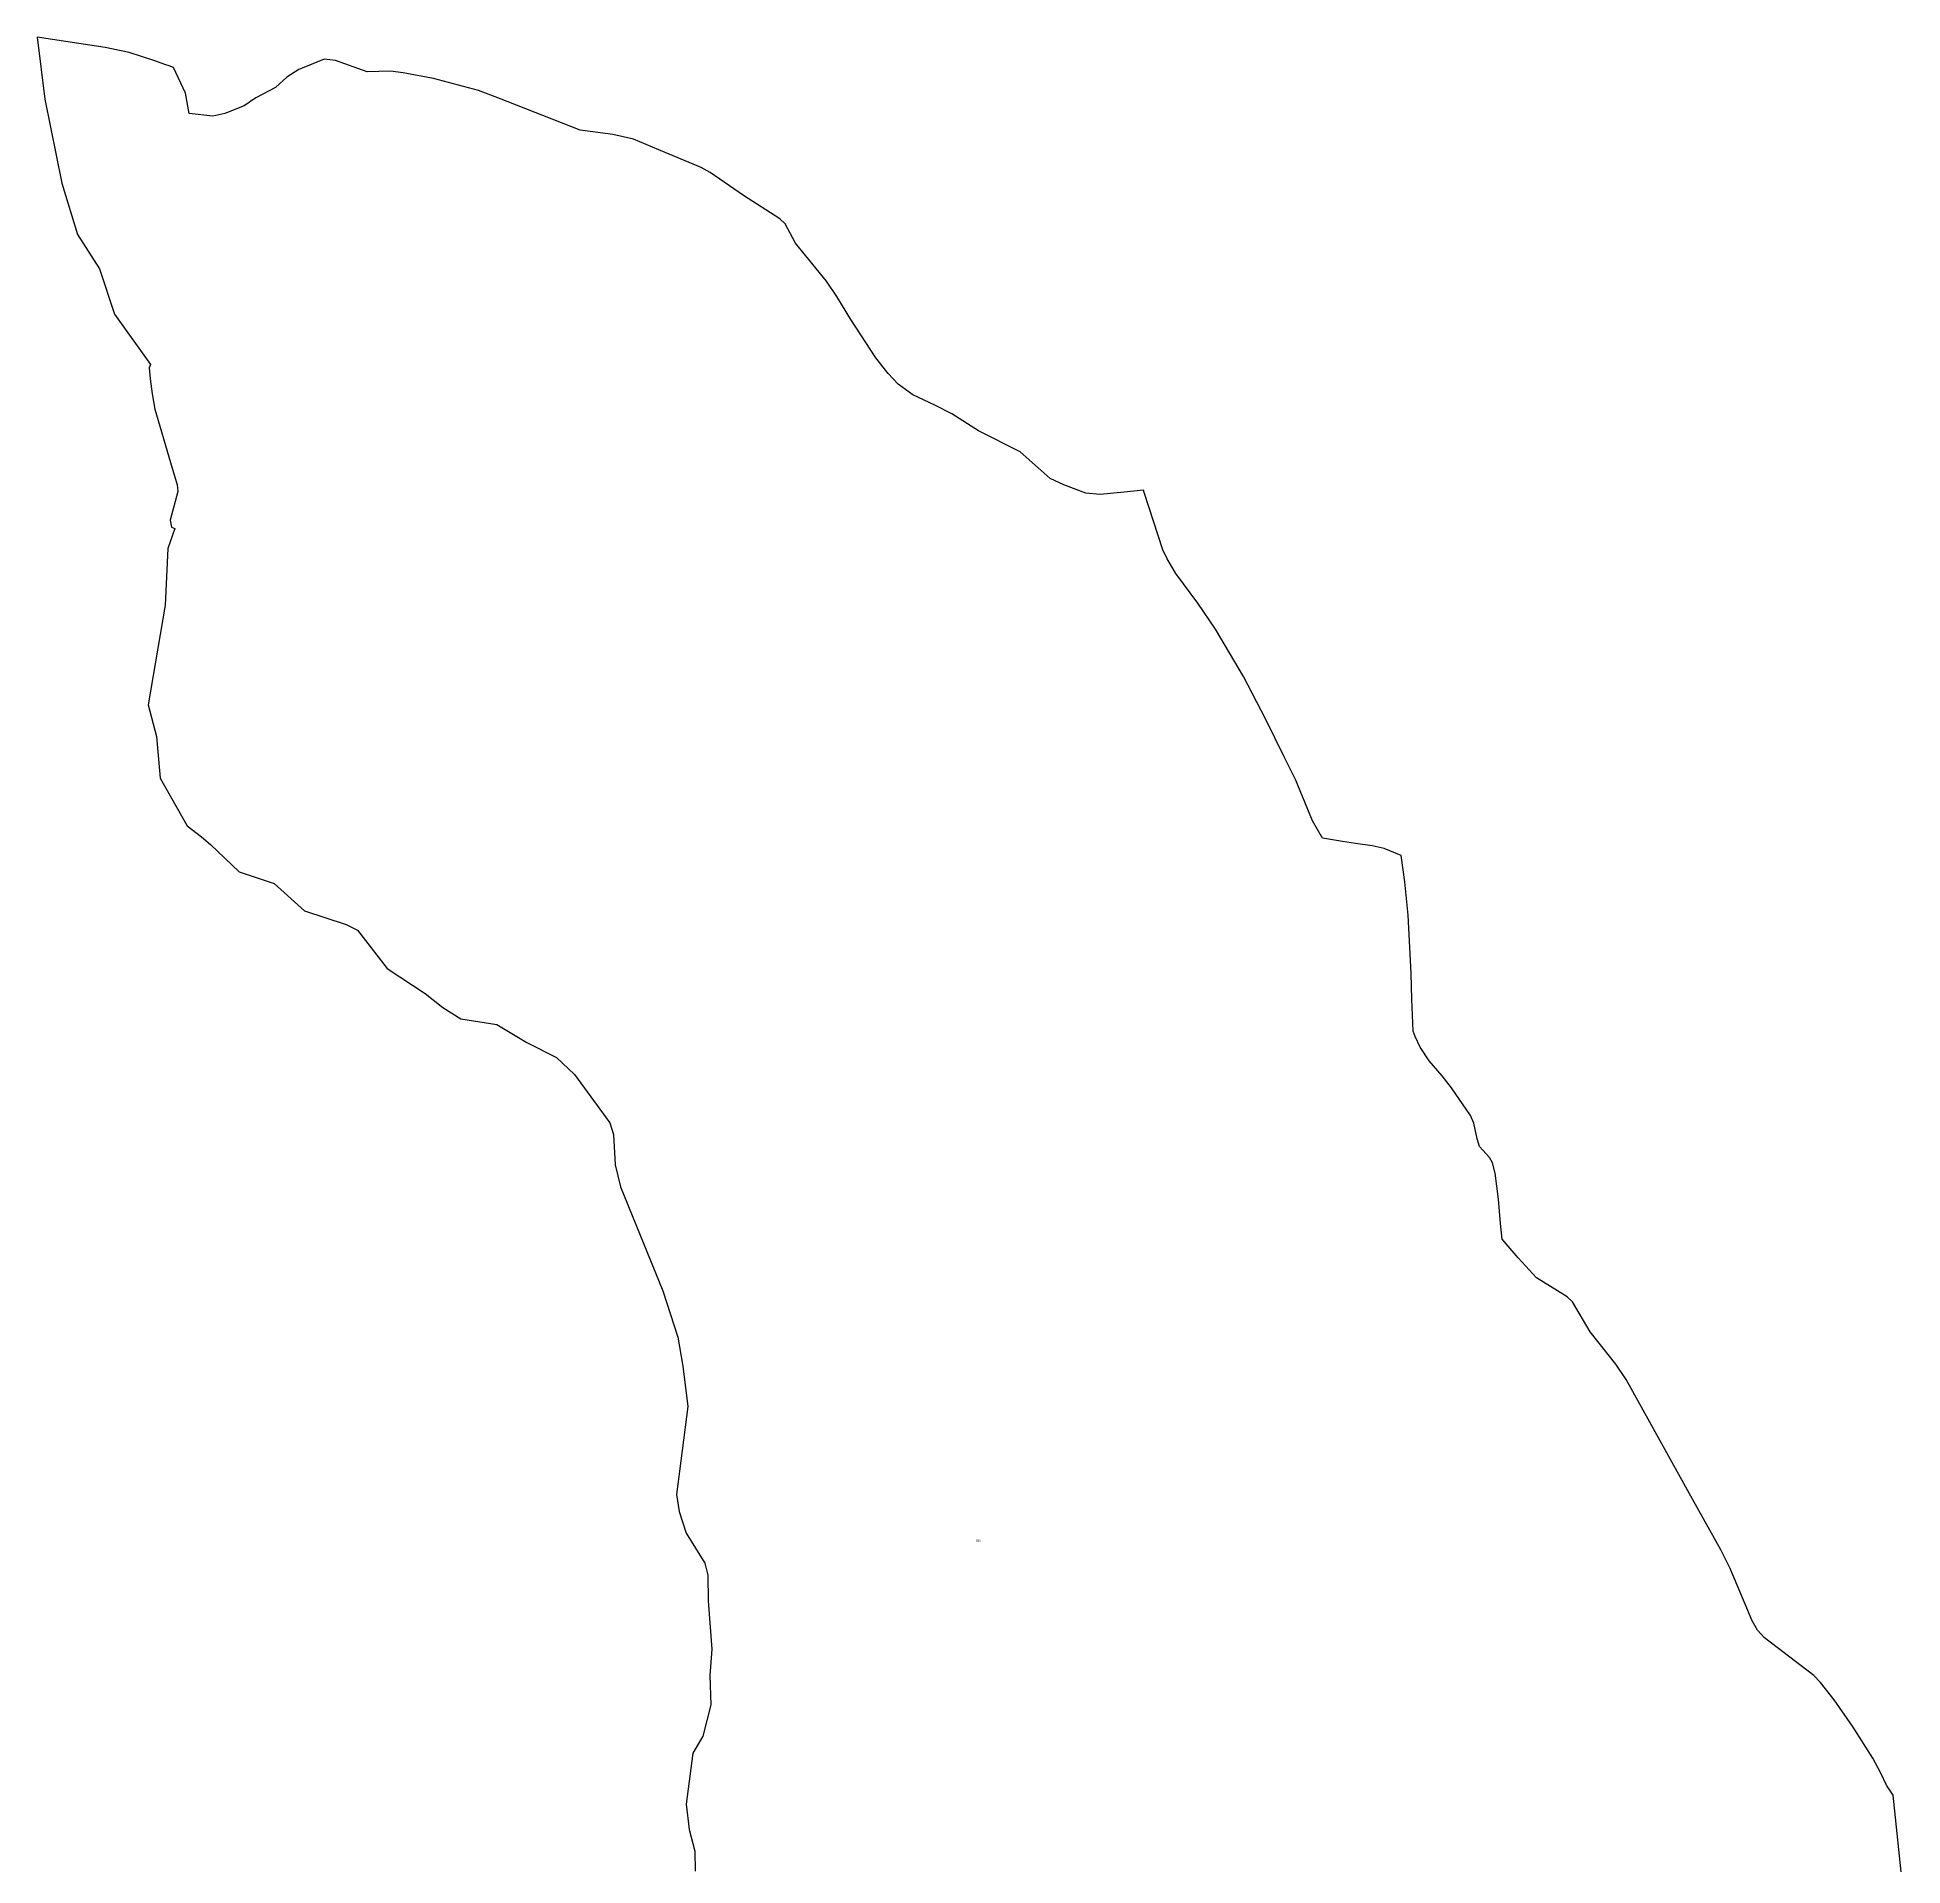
# Model space of a CAD drawing. Extents: x 1206804 to 1210977, y 6152742 to 6157901.
# Drawn here: x 1206804 to 1207892, y 6156835 to 6157901 of the extents above; entities that cross this region are included whole.
import ezdxf

# ---------------------------------------------------------------- set-up
doc = ezdxf.new("R2010")
doc.units = 0
doc.linetypes.add('CONTINU', pattern=[0])
doc.layers.add('1SECTION', color=7, linetype='CONTINU')
doc.styles.get("Standard").update_dxf_attribs({"font": 'Times New Roman'})

msp = doc.modelspace()

# ---------------------------------------------------------------- linework, layer by layer
at = {"layer": '1SECTION'}
msp.add_lwpolyline([(1207892.3, 6156821.59), (1207886.65, 6156875.57), (1207882.79, 6156881.46), (1207879.47, 6156888.52), (1207874.89, 6156897.15), (1207862.95, 6156915.82), (1207852.35, 6156931.33), (1207844.32, 6156941.28), (1207840.5, 6156945.54), (1207811.77, 6156967.4), (1207807.59, 6156971.84), (1207804.43, 6156977.35), (1207791.66, 6157007.89), (1207786.31, 6157018.67), (1207769.65, 6157048.28), (1207731.05, 6157118.02), (1207725.07, 6157127.09), (1207709.99, 6157145.9), (1207699.7, 6157163.4), (1207696.57, 6157166.24), (1207691.04, 6157169.89), (1207678.79, 6157177.4), (1207668.01, 6157189.09), (1207658.73, 6157199.9), (1207657.73, 6157209.13), (1207656.51, 6157223.36), (1207654.6, 6157238.37), (1207653.08, 6157244.43), (1207651.28, 6157247.54), (1207645.47, 6157254.06), (1207644.04, 6157258.46), (1207642.18, 6157267.7), (1207640.19, 6157272.03), (1207629.21, 6157288.26), (1207623.7, 6157295.17), (1207616.17, 6157304.06), (1207610.92, 6157311.98), (1207607.86, 6157318.11), (1207606.84, 6157321.37), (1207605.95, 6157339.99), (1207605.67, 6157354.94), (1207603.96, 6157388.94), (1207602, 6157408.41), (1207599.81, 6157423.68), (1207589.82, 6157427.76), (1207582.82, 6157429.49), (1207573.2, 6157430.83), (1207565.63, 6157431.88), (1207553.94, 6157433.9), (1207548.06, 6157443.89), (1207539.56, 6157464.71), (1207538.43, 6157467.78), (1207531.51, 6157481.3), (1207520.75, 6157503.46), (1207507.73, 6157528.22), (1207491.57, 6157555.81), (1207481.1, 6157571), (1207468.32, 6157588.16), (1207463.38, 6157596.84), (1207460.87, 6157602.12), (1207449.98, 6157635.57), (1207449.52, 6157636.86), (1207438.2, 6157635.79), (1207424.31, 6157634.28), (1207415.9, 6157635.18), (1207403.1, 6157639.91), (1207395.08, 6157643.68), (1207377.61, 6157659.16), (1207353.28, 6157671.41), (1207337.65, 6157681.35), (1207327.77, 6157686.42), (1207314.99, 6157692.42), (1207306.37, 6157698.77), (1207300.49, 6157704.95), (1207293.39, 6157714.05), (1207278.8, 6157736.41), (1207270.68, 6157749.91), (1207264.7, 6157758.78), (1207246.49, 6157780.96), (1207240.56, 6157792.3), (1207237.45, 6157795.16), (1207216.24, 6157808.67), (1207196.84, 6157822.18), (1207191.53, 6157824.99), (1207170.6, 6157833.75), (1207151.97, 6157841.68), (1207139.96, 6157844.32), (1207121.03, 6157846.78), (1207072.85, 6157865.75), (1207061.62, 6157870.04), (1207035.42, 6157877.06), (1207017.65, 6157880.34), (1207010.31, 6157881.18), (1206996.73, 6157880.84), (1206978.3, 6157887.56), (1206971.6, 6157888.33), (1206958.75, 6157882.98), (1206956.81, 6157882.17), (1206949.86, 6157877.78), (1206943.27, 6157871.71), (1206931.73, 6157865.77), (1206924.95, 6157860.97), (1206913.66, 6157856.56), (1206906.6, 6157855), (1206892.94, 6157856.54), (1206890.76, 6157868.34), (1206883.77, 6157883.48), (1206881.21, 6157884.38), (1206879.34, 6157885.03), (1206872.36, 6157887.49), (1206857.82, 6157892.23), (1206843.93, 6157895.01), (1206804.31, 6157901.02), (1206808.74, 6157864.88), (1206818.59, 6157815.96), (1206827.79, 6157785.96), (1206840.51, 6157765.94), (1206849.26, 6157739.54), (1206870.36, 6157710.15), (1206869.52, 6157708.14), (1206870.14, 6157701.75), (1206871.24, 6157693.05), (1206872.76, 6157684.04), (1206881.96, 6157652.96), (1206885.79, 6157639.91), (1206886.34, 6157636.01), (1206881.77, 6157619.28), (1206882.6, 6157615.26), (1206884.6, 6157614.51), (1206880.41, 6157602.74), (1206878.88, 6157569.82), (1206868.98, 6157511.56), (1206873.92, 6157493.11), (1206876.05, 6157468.96), (1206891.65, 6157441.14), (1206900.15, 6157434.58), (1206905.36, 6157430.22), (1206922.1, 6157414.15), (1206942.45, 6157407.42), (1206960.15, 6157391.48), (1206984.38, 6157383.53), (1206991.15, 6157380.25), (1207008.4, 6157357.87), (1207030.57, 6157343.23), (1207040.92, 6157335.09), (1207051.26, 6157328.54), (1207072.26, 6157325.24), (1207089.84, 6157314.76), (1207107.09, 6157305.84), (1207117.54, 6157296.06), (1207138.33, 6157267.79), (1207140.32, 6157260.94), (1207141.43, 6157243.23), (1207144.43, 6157230.47), (1207169.09, 6157169.84), (1207177.98, 6157142.87), (1207180.89, 6157125.83), (1207183.73, 6157102.26), (1207177.18, 6157051.09), (1207178.65, 6157041.05), (1207182.67, 6157028.53), (1207193.72, 6157010.92), (1207195.41, 6157004.06), (1207195.59, 6156988.92), (1207197.78, 6156960.86), (1207196.61, 6156945.35), (1207197.15, 6156928.25), (1207192.41, 6156910.04), (1207186.56, 6156900.13), (1207182.67, 6156870.36), (1207184.6, 6156855.61), (1207187.77, 6156843.04), (1207187.98, 6156831.3)], dxfattribs=at)

# ---------------------------------------------------------------- texts
at = {"layer": '3SECTIONTEX'}
msp.add_text('0B', height=1.5, dxfattribs=at).set_placement((1207351.87, 6157023.4))

doc.saveas('drawing.dxf')
